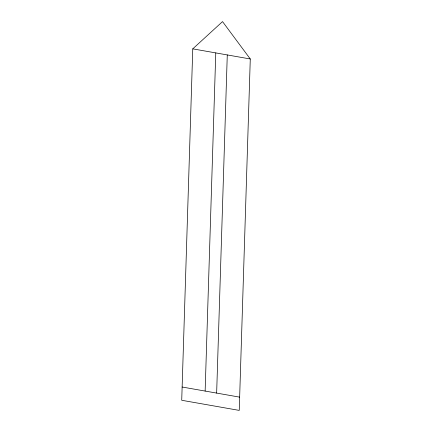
<?xml version="1.0" encoding="UTF-8"?>
<svg xmlns="http://www.w3.org/2000/svg" width="432" height="432" viewBox="0 0 432 432"><rect width="100%" height="100%" fill="white"/><g stroke="black" fill="none" stroke-linecap="round" stroke-linejoin="round"><path stroke-width="0.65" d="M192.764 48.859L181.721 400.28L239.236 410.4L250.279 58.979L222.539 21.6L192.764 48.859L250.279 58.979M205.141 391.068L215.768 52.909M216.648 393.088L227.275 54.934M182.137 387.018L239.652 397.138"/></g></svg>
